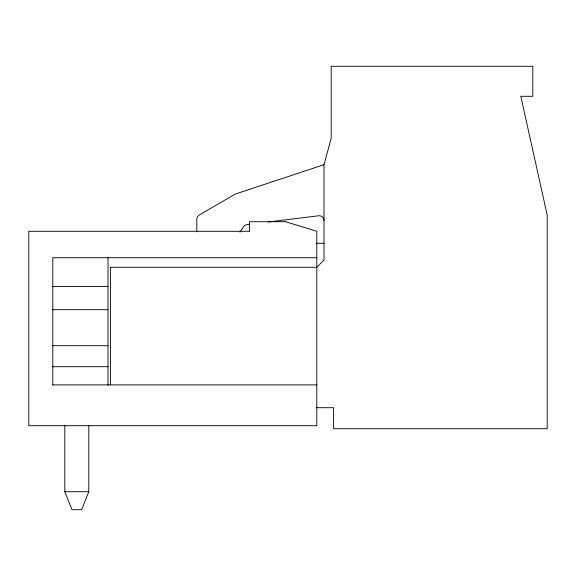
<?xml version="1.0" encoding="UTF-8"?>
<svg xmlns="http://www.w3.org/2000/svg" width="576" height="576" viewBox="0 0 576 576"><rect width="100%" height="100%" fill="white"/><g stroke="black" fill="none" stroke-linecap="round" stroke-linejoin="round"><path stroke-width="0.86" d="M110.398 384.898L110.398 267.3L316.8 267.3L324 260.1L324 164.7L331.2 138.298L331.2 66.298L532.8 66.298L532.8 96.3L520.798 96.3L547.2 215.1L547.2 428.702L333.598 428.702L333.598 407.7L316.8 407.7M88.798 425.376L88.798 491.702L81.598 509.702L72 509.702L64.8 491.702L64.8 425.376M239.933 232.171L243.576 226.721A4.802 4.802 0 0 1 246.982 224.626L249.631 224.294M324 164.7L235.678 193.939A4.802 4.802 0 0 0 234.77 194.35L199.181 215.078A4.802 4.802 0 0 0 196.798 219.226L196.798 230.861A4.802 4.802 0 0 0 196.92 231.934M268.207 221.998L318.614 215.77A4.802 4.802 0 0 1 324 220.529M316.8 243.302L324 243.302M316.8 257.702L52.798 257.702L52.798 385.142M52.798 286.502L108 286.502M52.798 309.679L108 309.679M52.798 345.679L108 345.679M52.798 366.703L108 366.703M52.798 384.898L316.8 384.898M64.8 491.702L88.798 491.702M108 257.702L108 385.142M285.602 221.702L249.602 221.702L249.602 231.3L28.8 231.3L28.8 425.7L316.8 425.7L316.8 231.3L285.602 221.702"/></g></svg>
